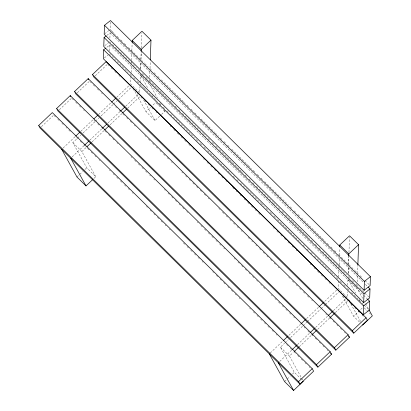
<?xml version="1.0" encoding="UTF-8"?>
<svg xmlns="http://www.w3.org/2000/svg" width="411" height="411" viewBox="0 0 411 411"><rect width="100%" height="100%" fill="white"/><g stroke="black" fill="none" stroke-linecap="round" stroke-linejoin="round"><path stroke-width="0.31" stroke-dasharray="2.06 1.54" d="M109.47 50.81L109.665 45.061L106.161 47.82M109.912 37.915L110.086 32.808L106.577 35.562M111.571 30.835L110.199 29.489L110.461 21.829M130.986 76.343L130.719 84.024L139.745 92.917L139.966 86.516M131.114 72.5L131.356 65.457M131.443 62.893L131.51 60.972M131.53 60.335L131.772 53.291M131.864 50.728L132.126 43.047M140.094 82.673L140.382 74.35M140.577 68.586L140.778 62.821M140.886 59.621L141.153 51.94M140.665 69.033L140.886 62.631M140.994 59.431L141.261 51.745M141.389 47.902L141.893 33.178M149.578 81.126L149.625 79.847M149.712 77.283L149.912 71.524M150.02 68.324L150.262 61.28M338.556 280.867L338.294 288.553L347.321 297.446L347.516 291.682M338.69 277.029L338.931 269.986M339.018 267.422L339.085 265.501M339.106 264.864L339.347 257.82M339.435 255.257L339.676 248.213M347.737 285.28L347.932 279.516M348.153 273.115L348.348 267.35M348.441 264.792L348.723 256.464M348.24 273.562L348.456 267.16M348.549 264.597L348.831 256.274M348.965 252.431L349.489 237.065M357.287 281.812L357.549 274.132M357.57 273.49L357.837 265.804M41.413 126.727L53.24 115.532M59.348 109.747L71.632 98.121M77.283 92.768L89.567 81.142L91.391 82.94M95.218 75.788L107.502 64.157L108.874 65.508M63.109 148.037L75.234 136.56M80.828 131.263L92.953 119.786M98.548 114.484L111.134 102.565M116.734 97.268L128.854 85.791M93.898 178.451L95.753 176.694L86.731 167.801L72.845 142.648L80.715 135.198M83.032 133.005L95.069 121.61M95.532 121.168L98.774 118.101M101.085 115.912L113.128 104.512M113.59 104.075L116.832 101.003M118.681 99.251L131.181 87.415M72.131 156.93L84.255 145.453M89.85 140.156L101.512 129.121M108.036 122.935L120.161 111.458M125.756 106.161L138.348 94.242M95.753 176.694L81.871 151.541L86.038 147.595M92.054 141.898L104.096 130.503M110.112 124.8L122.149 113.405M127.708 108.144L139.745 96.749M76.98 177.028L79.302 174.834M79.765 174.392L82.549 171.757M84.871 169.558L86.731 167.801M159.658 116.19L155.019 120.582L145.992 111.689L155.743 102.462M161.518 114.433L164.765 111.355L164.153 110.251M270.217 353.008L282.804 341.089M288.866 335.35L300.523 324.31M306.585 318.571L318.71 307.094M324.772 301.355L337.359 289.436M301.525 379.44L294.302 372.33L280.42 347.177L284.587 343.231M285.049 342.795L288.291 339.727M290.603 337.534L302.645 326.134M303.107 325.697L306.812 322.193M307.274 321.751L320.698 309.041M321.161 308.599L324.865 305.096M325.327 304.659L338.756 291.944M279.706 361.459L291.831 349.982M297.425 344.685L309.55 333.203M315.612 327.464L327.737 315.987M333.331 310.69L345.456 299.213M302.712 380.103L289.442 356.07L293.146 352.561M299.167 346.863L311.666 335.027M317.688 329.329L329.725 317.934M335.278 312.673L347.321 301.273M284.556 381.557L286.878 379.358M287.34 378.921L290.125 376.286M292.447 374.087L294.302 372.33M359.435 321.998L353.568 316.218L362.851 307.428M104.692 33.815L110.199 29.489M104.769 45.683L108.776 42.533M104.353 57.936L107.857 55.182M112.028 31.287L115.224 34.437M117.053 36.24L118.877 38.038M120.706 39.841L122.535 41.639M124.358 43.443L126.645 45.693M128.468 47.491L130.755 49.741M131.212 50.193L144.456 63.243M144.913 63.695L148.114 66.844M149.938 68.647L151.767 70.445M154.053 72.696L155.877 74.499M157.706 76.297L159.535 78.095M161.359 79.898L163.645 82.149M164.102 82.601L181.462 99.703M181.914 100.15L185.114 103.305M186.943 105.103L188.767 106.901M191.053 109.156L192.42 110.502M194.706 112.753L196.535 114.556M198.359 116.354L200.645 118.604M201.102 119.056L214.804 132.558M215.261 133.01L218.462 136.159M220.286 137.962L222.115 139.761M223.944 141.559L225.767 143.362M227.596 145.16L229.877 147.41M231.706 149.214L233.993 151.464M234.45 151.911L247.694 164.965M248.152 165.417L251.347 168.567M253.176 170.365L255.005 172.168M257.286 174.418L259.115 176.216M260.944 178.02L262.768 179.818M264.597 181.621L266.883 183.871M267.335 184.318L284.695 201.426M285.152 201.873L288.352 205.022M290.176 206.825L292.005 208.624M294.286 210.874L295.658 212.225M297.944 214.475L299.768 216.278M301.597 218.077L303.883 220.327M304.34 220.779L321.695 237.882M322.152 238.334L325.353 241.483M327.177 243.281L329.006 245.084M330.834 246.883L332.658 248.686M334.487 250.484L336.768 252.734M338.597 254.532L340.883 256.788M341.341 257.235L354.585 270.289M355.042 270.736L358.238 273.89M360.067 275.689L361.896 277.492M365.091 280.641L369.201 284.689M110.086 32.808L363.607 282.609M365.436 284.412L367.717 286.662M109.778 41.742L110.693 42.646M112.522 44.445L114.803 46.695M115.26 47.147L132.619 64.25M133.077 64.697L136.272 67.851M138.101 69.649L139.925 71.452M142.211 73.703L143.583 75.049M145.864 77.304L147.693 79.102M149.522 80.9L151.803 83.15M152.26 83.603L169.62 100.705M170.077 101.157L173.272 104.307M175.101 106.11L176.93 107.908M178.754 109.706L180.583 111.509M182.407 113.308L184.693 115.558M185.15 116.01L188.803 119.611M189.26 120.058L202.51 133.113M202.967 133.565L206.163 136.714M207.992 138.512L209.816 140.315M212.102 142.566L213.931 144.364M215.754 146.167L217.583 147.965M219.412 149.768L221.693 152.019M222.151 152.466L239.51 169.573M239.967 170.02L243.163 173.17M244.992 174.973L246.816 176.771M249.102 179.021L250.474 180.372M252.755 182.623L254.584 184.426M256.413 186.224L258.694 188.474M259.151 188.926L272.858 202.428M273.31 202.88L276.511 206.029M278.339 207.827L280.163 209.631M281.992 211.429L283.821 213.232M285.645 215.03L287.931 217.28M288.388 217.732L292.041 221.334M292.498 221.781L305.743 234.835M306.2 235.287L309.401 238.437M311.225 240.235L313.054 242.038M315.34 244.288L316.706 245.639M318.993 247.89L320.821 249.688M322.645 251.491L324.931 253.741M325.389 254.188L342.743 271.291M343.2 271.743L346.401 274.892M348.225 276.695L350.054 278.494M352.34 280.744L353.707 282.095M355.993 284.345L357.822 286.143M359.646 287.947L361.932 290.197M362.389 290.649L368.785 296.948M141.821 76.127L140.47 74.797L148.104 88.627M142.273 76.574L149.491 83.69L157.434 98.075M355.71 286.883L348.04 279.326L355.679 293.156M356.162 287.325L357.067 288.214L363.175 299.285M109.665 45.061L363.185 294.867M363.643 295.319L367.3 298.915M109.357 54L124.43 68.853M124.887 69.305L128.088 72.454M129.912 74.257L131.741 76.056M133.57 77.854L135.394 79.657M137.223 81.455L139.509 83.705M139.966 84.157L143.619 87.759M144.076 88.206L153.668 97.659M154.125 98.111L157.321 101.26M159.149 103.063L160.978 104.862M163.259 107.112L164.631 108.463M166.917 110.713L168.741 112.511M170.57 114.315L172.851 116.565M173.308 117.012L190.668 134.12M191.125 134.567L194.321 137.721M196.15 139.519L197.979 141.317M200.26 143.567L201.631 144.919M203.918 147.169L205.741 148.972M207.57 150.77L209.851 153.02M210.309 153.473L227.668 170.575M228.126 171.027L231.321 174.177M233.15 175.975L234.979 177.778M236.803 179.576L238.632 181.379M240.461 183.178L242.742 185.428M243.199 185.88L246.857 189.481M247.309 189.928L260.559 202.983M261.016 203.435L264.211 206.584M266.04 208.382L267.869 210.185M270.15 212.436L271.522 213.787M273.808 216.037L275.632 217.835M277.461 219.633L279.742 221.889M280.199 222.336L297.559 239.438M298.016 239.89L301.212 243.04M303.041 244.843L304.87 246.641M307.151 248.891L308.522 250.242M310.808 252.493L312.632 254.291M314.461 256.094L316.742 258.344M317.2 258.796L330.906 272.298M331.364 272.745L334.559 275.899M336.388 277.697L338.212 279.501M340.041 281.299L341.87 283.097M343.694 284.9L345.523 286.698M347.352 288.501L349.633 290.752M351.462 292.55L353.748 294.8M354.2 295.252L363.797 304.705M364.254 305.152L368.364 309.206M156.19 102.909L161.605 108.242M163.414 110.02L164.765 111.355M364.218 307.88L370.532 314.107M111.155 67.758L112.527 69.11M114.808 71.36L116.179 72.711M118.923 75.413L119.832 76.312M133.082 89.367L133.996 90.266M137.192 93.415L138.106 94.314M140.85 97.017L142.216 98.368M144.502 100.618L145.874 101.969M148.155 104.219L149.527 105.57M151.808 107.821L153.18 109.167M155.923 111.869L156.838 112.768M170.082 125.823L170.997 126.722M173.735 129.424L175.107 130.775M177.393 133.025L178.759 134.376M181.046 136.627L182.874 138.425M184.698 140.223L186.527 142.026M188.813 144.276L190.18 145.628M192.923 148.325L193.838 149.229M203.43 158.677L204.344 159.581M207.082 162.278L208.454 163.629M210.735 165.88L212.107 167.231M214.393 169.481L215.765 170.832M218.046 173.082L219.417 174.434M221.699 176.684L223.07 178.035M225.814 180.732L226.723 181.636M232.662 187.483L234.491 189.286M236.32 191.084L237.234 191.988M239.973 194.686L241.344 196.037M244.083 198.739L245.454 200.09M247.741 202.34L249.107 203.686M251.393 205.937L252.765 207.288M255.046 209.538L256.418 210.889M258.699 213.139L260.071 214.491M273.32 227.545L274.235 228.444M276.973 231.146L278.345 232.492M280.626 234.748L281.997 236.094M284.284 238.344L286.107 240.147M287.936 241.945L289.765 243.749M292.046 245.999L293.418 247.35M296.156 250.047L297.071 250.946M310.32 264.001L311.235 264.9M313.973 267.602L315.345 268.953M317.626 271.203L318.998 272.555M321.284 274.805L322.656 276.156M324.937 278.406L326.308 279.752M329.047 282.455L329.961 283.354M343.211 296.408L344.12 297.307M350.973 304.058L352.345 305.409M354.631 307.659L355.998 309.01M358.284 311.261L359.656 312.612M361.937 314.862L363.309 316.213M93.22 84.743L95.049 86.541M97.33 88.791L98.702 90.143M101.445 92.845L102.354 93.744M115.604 106.793L116.519 107.697M119.257 110.395L120.629 111.746M122.915 113.996L124.281 115.347M126.567 117.597L127.939 118.949M130.22 121.199L131.592 122.55M134.33 125.247L135.245 126.151M144.836 135.599L145.751 136.503M148.494 139.201L149.861 140.552M152.604 143.254L153.976 144.605M156.257 146.855L157.629 148.207M159.915 150.457L161.282 151.803M163.568 154.053L164.939 155.404M167.22 157.654L168.592 159.006M171.33 161.708L172.245 162.607M181.837 172.06L182.751 172.959M185.495 175.661L186.866 177.013M189.147 179.263L190.519 180.609M192.8 182.859L194.629 184.662M196.458 186.46L198.282 188.264M200.111 190.062L201.94 191.865M204.221 194.115L205.592 195.466M208.336 198.164L209.245 199.063M218.842 208.516L219.751 209.415M222.495 212.117L223.867 213.468M226.148 215.718L227.519 217.07M229.806 219.32L231.172 220.671M233.458 222.921L234.83 224.272M237.111 226.523L238.483 227.869M241.221 230.571L242.136 231.47M248.074 237.322L249.903 239.125M251.727 240.923L252.642 241.822M255.842 244.977L256.752 245.876M259.495 248.573L260.867 249.924M263.148 252.174L264.52 253.525M266.806 255.776L268.172 257.127M270.459 259.377L271.83 260.728M274.111 262.978L275.483 264.33M278.221 267.027L279.136 267.931M288.728 277.384L289.642 278.283M292.385 280.98L293.757 282.331M296.038 284.582L297.41 285.933M299.691 288.183L301.52 289.986M303.349 291.784L305.173 293.582M307.459 295.838L308.831 297.184M311.569 299.886L312.483 300.785M325.733 313.84L326.642 314.739M329.386 317.441L330.757 318.792M333.038 321.042L334.41 322.388M336.691 324.644L338.063 325.99M340.349 328.24L341.721 329.591M344.459 332.293L345.374 333.193M72.089 98.568L73.456 99.919M75.742 102.169L77.114 103.521M79.395 105.771L80.767 107.122M83.51 109.824L84.419 110.723M94.016 120.176L94.926 121.075M97.669 123.778L99.041 125.124M101.322 127.379L103.151 129.177M104.975 130.975L106.803 132.779M108.632 134.577L110.456 136.38M112.742 138.63L114.114 139.981M116.852 142.679L117.767 143.578M131.017 156.632L131.926 157.531M134.669 160.233L136.041 161.585M138.322 163.835L139.694 165.186M141.98 167.436L143.347 168.787M145.633 171.038L147.004 172.384M149.743 175.086L150.657 175.985M153.853 179.139L154.767 180.039M164.359 189.492L165.273 190.391M168.017 193.093L169.383 194.439M171.67 196.689L173.041 198.04M175.322 200.291L176.694 201.642M178.98 203.892L180.347 205.243M182.633 207.493L184.005 208.845M186.743 211.547L187.657 212.446M197.249 221.899L198.164 222.798M200.907 225.495L202.274 226.846M204.56 229.097L205.932 230.448M208.213 232.698L210.042 234.501M211.865 236.299L213.694 238.103M215.981 240.353L217.347 241.699M219.633 243.949L221.005 245.3M223.743 248.003L224.658 248.902M234.249 258.355L235.164 259.254M237.907 261.956L239.274 263.307M241.56 265.557L242.932 266.909M245.213 269.159L246.585 270.505M248.871 272.755L250.237 274.106M252.524 276.356L253.895 277.708M256.634 280.41L257.548 281.309M260.744 284.458L261.658 285.362M263.487 287.161L265.311 288.959M271.25 294.81L272.164 295.715M274.908 298.412L276.274 299.763M278.56 302.013L279.932 303.364M282.213 305.614L283.585 306.966M285.871 309.216L287.238 310.567M289.524 312.817L290.896 314.168M293.634 316.866L294.548 317.765M304.14 327.218L305.054 328.117M307.798 330.819L309.164 332.17M311.451 334.42L313.274 336.219M315.103 338.022L316.932 339.82M319.213 342.07L320.585 343.421M322.871 345.672L324.238 347.023M326.981 349.725L327.896 350.624M54.154 115.553L55.521 116.904M57.807 119.154L59.179 120.5M61.917 123.202L63.289 124.554M66.027 127.256L66.942 128.155M68.771 129.953L70.6 131.756M76.533 137.608L77.448 138.507M80.191 141.204L81.558 142.555M83.844 144.806L85.216 146.157M87.497 148.407L88.868 149.758M91.155 152.008L92.521 153.36M94.807 155.61L96.179 156.961M98.917 159.658L99.832 160.562M109.424 170.01L110.338 170.914M113.082 173.612L114.448 174.963M116.734 177.213L118.563 179.016M120.387 180.814L122.216 182.618M124.497 184.868L125.869 186.214M128.155 188.464L129.522 189.815M132.265 192.518L133.179 193.417M146.424 206.471L147.338 207.37M150.082 210.072L151.448 211.424M153.735 213.674L155.106 215.02M157.387 217.275L158.759 218.621M161.045 220.871L162.412 222.223M165.155 224.925L166.07 225.824M169.265 228.973L170.18 229.877M183.424 242.927L184.796 244.278M187.082 246.528L188.449 247.879M190.735 250.129L192.107 251.481M194.388 253.731L195.759 255.082M198.045 257.332L199.412 258.683M202.155 261.381L203.07 262.285M212.662 271.733L213.576 272.637M216.314 275.334L217.686 276.685M219.972 278.935L221.796 280.739M223.625 282.537L225.454 284.335M227.735 286.585L229.107 287.936M231.388 290.187L232.76 291.538M235.046 293.788L236.412 295.139M239.156 297.841L240.07 298.74M249.662 308.193L250.576 309.093M253.315 311.795L254.686 313.141M256.973 315.391L258.339 316.742M260.625 318.993L261.997 320.344M264.278 322.594L265.65 323.945M267.936 326.195L269.303 327.546M272.046 330.249L273.418 331.595M276.156 334.297L277.071 335.196M286.662 344.649L287.577 345.548M290.315 348.251L291.687 349.602M294.43 352.299L295.339 353.203M297.626 355.453L298.997 356.805M301.278 359.055L302.65 360.401M304.936 362.651L306.303 364.002M309.046 366.704L309.961 367.604M72.845 142.648L81.871 151.541M280.42 347.177L289.442 356.07M365.62 303.708L368.369 308.692M359.039 299.244L359.954 300.903M350.866 303.873L361.356 322.876M342.461 296.1L353.568 316.218M160.49 103.608L161.102 104.718M151.772 95.27L152.378 96.374M143.603 99.904L155.019 120.582M134.885 91.571L145.992 111.689"/><path stroke-width="0.62" d="M105.658 48.21L103.654 49.788L103.351 58.727L363.267 314.831L369.278 310.105L369.581 301.165L367.758 299.367M106.079 35.957L104.075 37.529L103.767 46.469L363.689 302.573L369.695 297.847L370.003 288.912L368.174 287.109M104.497 25.271L104.189 34.211L364.105 290.315L370.116 285.594L370.424 276.654L110.508 20.55L104.497 25.271L364.413 281.376L364.105 290.315M132.147 42.405L132.214 40.483L141.959 31.257L150.986 40.15L150.303 59.996M141.173 51.298L141.24 49.377L150.986 40.15M339.722 246.934L339.789 245.013L349.535 235.786L358.562 244.679L357.858 265.167M348.744 255.827L348.811 253.906L358.562 244.679M363.267 314.831L363.576 305.892L103.654 49.788M363.689 302.573L363.992 293.634L104.075 37.529M38.66 125.504L52.305 112.588L312.226 368.688L313.614 371.205L299.968 384.126L40.047 128.021L38.66 125.504L298.581 381.608L299.968 384.126M56.595 108.525L70.24 95.604L330.161 351.708L331.549 354.225L317.903 367.146L57.987 111.042L56.595 108.525L316.516 364.629L317.903 367.146M74.53 91.545L88.18 78.624L348.096 334.729L349.484 337.246L335.838 350.162L75.922 94.057L74.53 91.545L334.451 347.649L335.838 350.162M92.465 74.566L106.115 61.645L366.031 317.749L367.419 320.261L353.773 333.182L93.857 77.078L92.465 74.566L352.386 330.67L353.773 333.182M75.696 136.118L79.893 132.147M93.883 118.902L97.613 115.368M111.602 102.123L115.799 98.152M84.723 145.011L88.92 141.04M102.442 128.237L106.639 124.261M120.629 111.016L124.826 107.045M86.962 146.722L91.129 142.776M104.558 130.061L108.725 126.115M122.612 112.968L126.783 109.023M61.707 149.363L76.98 177.028L86.007 185.921L92.506 179.771M283.271 340.647L287.469 336.671M300.991 323.868L305.656 319.455M319.177 306.652L323.375 302.681M292.298 349.54L296.495 345.564M310.017 332.761L314.215 328.79M328.199 315.545L332.396 311.574M345.918 298.771L346.853 297.888M294.076 351.688L298.705 347.3M312.129 334.59L316.295 330.644M330.187 317.492L334.354 313.547M347.783 300.837L348.708 299.958L350.557 303.313M298.581 381.608L312.226 368.688M316.516 364.629L330.161 351.708M334.451 347.649L348.096 334.729M352.386 330.67L366.031 317.749M269.282 353.892L284.556 381.557L293.582 390.45L303.328 381.223M362.589 325.111L372.34 315.884L368.98 309.796M364.413 281.376L370.424 276.654M363.992 293.634L370.003 288.912M363.576 305.892L369.581 301.165M132.214 40.483L141.24 49.377M339.789 245.013L348.811 253.906M348.569 336.342L349.484 337.246M330.634 353.326L331.549 354.225M278.309 362.785L293.582 390.45M88.18 78.624L88.735 79.631M70.24 95.604L70.8 96.611M70.733 158.256L86.007 185.921"/></g></svg>
